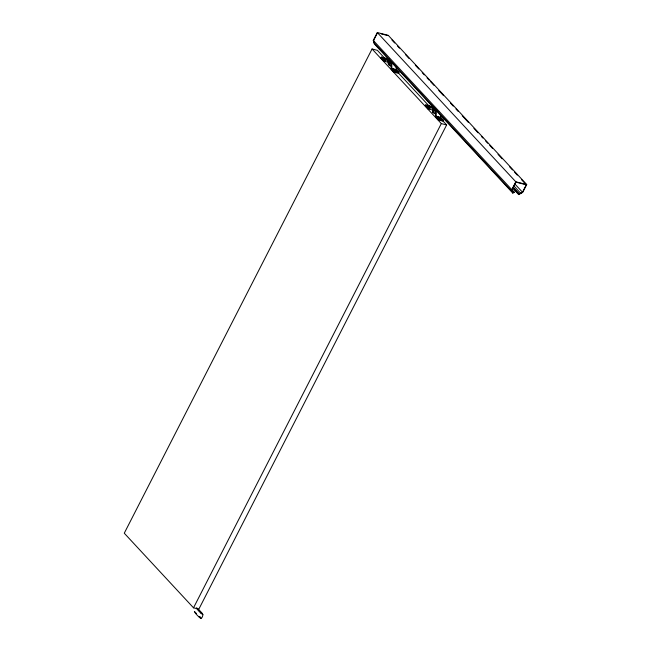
<?xml version="1.0" encoding="UTF-8"?>
<svg xmlns="http://www.w3.org/2000/svg" width="651" height="651" viewBox="0 0 651 651"><rect width="100%" height="100%" fill="white"/><g stroke="black" fill="none" stroke-linecap="round" stroke-linejoin="round"><path stroke-width="0.98" d="M512.467 187.895L518.676 194.584L522.712 192.403L526.732 184.542L388.232 35.317L377.303 32.55L373.275 40.411L374.317 43.869L512.825 193.103L514.152 192.118L512.085 189.889M397.273 72.57L396.54 72.578M429.929 107.749L428 106.674L429.457 107.749M377.425 32.941L373.633 40.354L374.561 43.43M384.92 58.452L377.377 50.33L372.063 48.98L124.268 533.21L193.518 607.822L198.84 609.165L446.635 124.943L442.517 120.508M387.158 59.656L385.848 58.248L381.388 57.117L380.908 58.061L383.716 61.088L388.183 62.219M390.226 61.511L388.151 60.991L388.639 60.047L387.41 58.72L384.009 59.933L381.388 57.117M389.941 61.438L388.989 61.349L388.02 63.237L388.639 64.319L390.885 65.564L391.536 64.303M388.639 64.319L389.607 62.431L388.989 61.349M390.478 62.032L389.998 62.976L391.031 64.083L391.21 69.161L394.026 72.196L398.485 73.319L398.965 72.375L396.353 69.559L391.886 68.428L391.707 63.35L390.478 62.032L392.252 62.577M394.026 72.196L394.506 71.252L391.886 68.428M430.213 106.04L425.746 104.909L425.266 105.853L428.081 108.888L432.541 110.011L434.241 109.409M434.583 109.311L432.516 108.782L432.996 107.838L431.768 106.52L428.366 107.732L425.746 104.909M434.298 109.238L433.346 109.148L432.378 111.028L432.996 112.118L435.25 113.355L435.893 112.094M432.996 112.118L433.965 110.231L433.346 109.148M434.835 109.824L434.355 110.768L435.389 111.882L435.568 116.96L438.383 119.987L442.843 121.119L443.323 120.175L440.711 117.351L436.251 116.228L436.064 111.15L434.835 109.824L436.609 110.369A2.213 0.643 27.1 0 0 437.09 110.515M438.383 119.987L438.864 119.043L436.251 116.228M193.518 607.822L441.313 123.592L372.063 48.98M194.397 611.688A28.099 8.121 27.1 0 0 199.662 617.555C201.379 620.346 203.511 615.39 202.632 614.048A28.099 8.121 27.1 0 0 196.895 608.058L196.333 607.912A28.099 8.121 27.1 0 0 201.598 613.787L202.982 614.65M512.825 193.103L511.784 189.644L515.804 181.784L377.303 32.55M512.874 187.602L518.912 194.128L522.484 192.2L526.285 184.786L521.459 179.586M194.397 611.68L194.966 611.834M513.159 187.325L518.676 193.257L518.676 194.584M373.454 42.209L513.061 192.663L514.152 192.118M385.083 60.893L384.619 60.893M437.09 117.782L437.692 118.58M383.716 61.088L387.117 59.876L388.907 60.331M428.081 108.888L431.483 107.675L432.516 108.782M392.887 69.991L392.887 70.495M429.343 108.725L428.22 108.375M439.775 119.336L440.377 119.45M381.193 33.893L387.784 35.553M387.41 58.72L389.192 59.176M388.639 60.047L390.421 60.502L389.469 60.405L390.087 61.487L392.333 62.732M391.707 63.35L393.489 63.806M394.506 71.252L398.965 72.375M431.768 106.52L433.55 106.967M432.996 107.838L434.778 108.294L433.826 108.204L434.445 109.287L436.699 110.524M436.064 111.15L438.741 111.826M438.864 119.043L443.323 120.175M441.313 123.592L446.635 124.943M515.804 181.784L526.732 184.542M526.285 184.786L515.934 182.166L512.134 189.587L513.061 192.663M384.302 59.208L385.058 59.518M385.099 59.949L383.642 58.883L385.465 59.632M196.195 613.161L195.536 613.079L196.276 613.592M383.862 59.9L384.619 60.283M396.02 71.651L396.54 71.887M437.692 117.896L438.213 118.132M199.084 616.831L199.759 616.782M393.595 70.21L394.294 70.633M393.595 70.918L393.09 70.642M440.377 120.134L441.598 120.443L441.134 119.833M389.607 62.431L391.332 63.383M383.862 60.584L383.415 60.291M396.02 72.334L395.417 71.895M427.984 108.237L427.487 107.7M391.918 40.012L394.669 42.982M397.427 45.952L399.494 48.174M405.695 54.863L409.145 58.574M415.346 65.255L418.788 68.965M422.23 72.676L424.297 74.906M427.056 77.876L429.123 80.106M430.506 81.587L433.948 85.297M438.774 90.497L443.591 95.697M450.484 103.118L453.242 106.089M456.001 109.059L458.068 111.288M462.202 115.74L468.403 122.421M473.912 128.361L478.046 132.812M481.496 136.531L482.871 138.012M485.63 140.982L487.697 143.212M489.764 145.433L492.522 148.404M498.031 154.344L502.165 158.803M509.741 166.965L512.5 169.935M514.567 172.165L517.325 175.135M514.908 184.038L522.484 192.2M513.924 185.999L520.816 193.428M373.275 40.411L511.784 189.644M512.036 190.23L514.103 192.46M387.117 59.876L388.151 60.991M387.662 61.406L389.038 62.887M397.948 72.489L429.489 106.471M518.676 193.257L518.912 194.128M201.053 618.417L200.703 617.823A28.099 8.121 27.1 0 0 199.8 616.587M440.637 115.325L440.711 117.351M396.239 66.516L396.353 69.559M433.224 112.021A1.684 0.488 27.1 0 0 432.988 112.029L432.842 112.094A1.684 0.488 27.1 0 0 433.924 113.25L434.323 113.445A1.684 0.488 27.1 0 0 435.625 113.77L435.779 113.713A1.684 0.488 27.1 0 0 435.828 113.591M388.867 64.229A1.684 0.488 27.1 0 0 388.631 64.229L388.476 64.294A1.684 0.488 27.1 0 0 389.567 65.458L389.957 65.653A1.684 0.488 27.1 0 0 391.267 65.979L391.414 65.914A1.684 0.488 27.1 0 0 391.259 65.434M384.318 58.273L386.246 59.339L384.318 58.273M393.114 69.087L395.035 70.153L393.114 69.087M395.8 70.633L397.72 71.7L395.8 70.633M428.683 106.064L430.604 107.13L428.683 106.064M437.472 116.879L439.392 117.945L437.472 116.879M440.157 118.433L442.086 119.499L440.157 118.433M197.497 609.263L198.71 609.841L197.57 609.246M200.63 612.64L201.843 613.218L200.63 612.64"/></g></svg>
